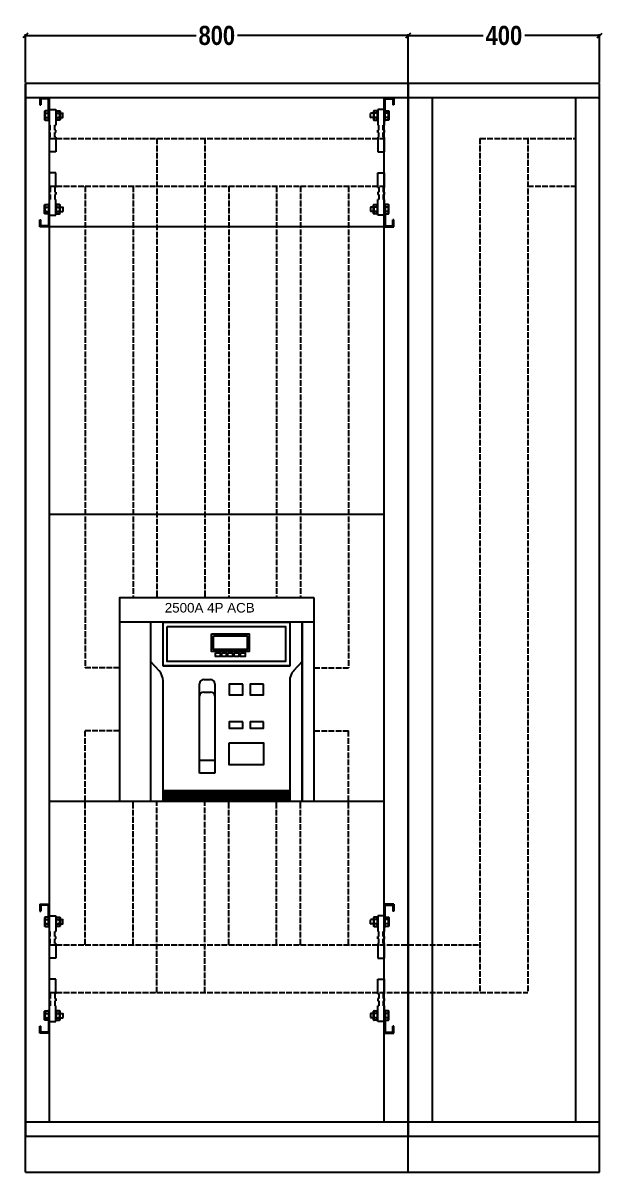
# Model space of a CAD drawing. Header units: millimetres. Extents: x -5 to 1205, y -75 to 6326.
# Drawn here: x -5 to 1205, y -75 to 2326 of the extents above; entities that cross this region are included whole.
import ezdxf

# ---------------------------------------------------------------- set-up
doc = ezdxf.new("R2010")
doc.units = ezdxf.units.MM
doc.header["$MEASUREMENT"] = 0
doc.linetypes.add('ACAD_ISO02W100', pattern=[15, 12, -3])
doc.styles.add('ANB', font='ARIALNB.TTF')
doc.styles.get("Standard").update_dxf_attribs({"font": 'arial.ttf'})
doc.dimstyles.new('ARULLAIYA', dxfattribs={"dimtxt": 20, "dimasz": 10, "dimexe": 3, "dimexo": 2, "dimgap": 7, "dimtad": 0, "dimdec": 0, "dimzin": 0, "dimdsep": 46, "dimtxsty": 'ANB', "dimblk": 'OBLIQUE', "dimcen": 0.09, "dimadec": 0, "dimazin": 0, "dimtfac": 1, "dimtdec": 0, "dimtofl": 0, "dimtmove": 0, "dimatfit": 3, "dimldrblk": 'OBLIQUE', "dimfxl": 1, "dimtolj": 1, "dimtzin": 0, "dimarcsym": 1})

# ---------------------------------------------------------------- blocks, each defined once
blk = doc.blocks.new('_Oblique')
at = {"color": 0, "linetype": 'ByBlock', "lineweight": -2}
blk.add_line((-0.5, -0.5), (0.5, 0.5), dxfattribs=at)
blk = doc.blocks.new('*D1')
at = {"color": 0, "lineweight": -2, "transparency": 16777216}
for p, q in [((0, 2202), (0, 2303)), ((0, 2300), (356.8, 2300)), ((800, 2300), (443.2, 2300)), ((800, 2202), (800, 2303))]:
    blk.add_line(p, q, dxfattribs=at)
at = {"layer": 'Defpoints', "color": 0, "transparency": 16777216}
for p in [(800, 2300), (0, 2200), (800, 2200)]:
    blk.add_point(p, dxfattribs=at)
at = {"color": 0, "lineweight": -2, "transparency": 16777216, "xscale": 10, "yscale": 10, "zscale": 10, "rotation": 180}
blk.add_blockref('_Oblique', (0, 2300), dxfattribs=at)
at = {"color": 0, "lineweight": -2, "transparency": 16777216, "xscale": 10, "yscale": 10, "zscale": 10}
blk.add_blockref('_Oblique', (800, 2300), dxfattribs=at)
at = {"color": 0, "transparency": 16777216, "insert": (400, 2300), "char_height": 40, "attachment_point": 5, "style": 'ANB'}
blk.add_mtext('\\A1;800', dxfattribs=at)
blk = doc.blocks.new('*D2')
at = {"color": 0, "lineweight": -2, "transparency": 16777216}
for p, q in [((0, 2202), (0, 2303)), ((0, 2300), (356.8, 2300)), ((800, 2300), (443.2, 2300)), ((800, 2202), (800, 2303))]:
    blk.add_line(p, q, dxfattribs=at)
at = {"layer": 'Defpoints', "color": 0, "transparency": 16777216}
for p in [(800, 2300), (0, 2200), (800, 2200)]:
    blk.add_point(p, dxfattribs=at)
at = {"color": 0, "lineweight": -2, "transparency": 16777216, "xscale": 10, "yscale": 10, "zscale": 10, "rotation": 180}
blk.add_blockref('_Oblique', (0, 2300), dxfattribs=at)
at = {"color": 0, "lineweight": -2, "transparency": 16777216, "xscale": 10, "yscale": 10, "zscale": 10}
blk.add_blockref('_Oblique', (800, 2300), dxfattribs=at)
at = {"color": 0, "transparency": 16777216, "insert": (400, 2300), "char_height": 40, "attachment_point": 5, "style": 'ANB'}
blk.add_mtext('\\A1;800', dxfattribs=at)
blk = doc.blocks.new('*D3')
at = {"color": 0, "lineweight": -2, "transparency": 16777216}
for p, q in [((800, 2202), (800, 2303)), ((800, 2300), (956.3, 2300)), ((1200, 2300), (1043.7, 2300)), ((1200, 2202), (1200, 2303))]:
    blk.add_line(p, q, dxfattribs=at)
at = {"layer": 'Defpoints', "color": 0, "transparency": 16777216}
for p in [(1200, 2300), (800, 2200), (1200, 2200)]:
    blk.add_point(p, dxfattribs=at)
at = {"color": 0, "lineweight": -2, "transparency": 16777216, "xscale": 10, "yscale": 10, "zscale": 10, "rotation": 180}
blk.add_blockref('_Oblique', (800, 2300), dxfattribs=at)
at = {"color": 0, "lineweight": -2, "transparency": 16777216, "xscale": 10, "yscale": 10, "zscale": 10}
blk.add_blockref('_Oblique', (1200, 2300), dxfattribs=at)
at = {"color": 0, "transparency": 16777216, "insert": (1000, 2300), "char_height": 40, "attachment_point": 5, "style": 'ANB'}
blk.add_mtext('\\A1;400', dxfattribs=at)
blk = doc.blocks.new('*D4')
at = {"color": 0, "lineweight": -2, "transparency": 16777216}
for p, q in [((800, 2202), (800, 2303)), ((800, 2300), (956.3, 2300)), ((1200, 2300), (1043.7, 2300)), ((1200, 2202), (1200, 2303))]:
    blk.add_line(p, q, dxfattribs=at)
at = {"layer": 'Defpoints', "color": 0, "transparency": 16777216}
for p in [(1200, 2300), (800, 2200), (1200, 2200)]:
    blk.add_point(p, dxfattribs=at)
at = {"color": 0, "lineweight": -2, "transparency": 16777216, "xscale": 10, "yscale": 10, "zscale": 10, "rotation": 180}
blk.add_blockref('_Oblique', (800, 2300), dxfattribs=at)
at = {"color": 0, "lineweight": -2, "transparency": 16777216, "xscale": 10, "yscale": 10, "zscale": 10}
blk.add_blockref('_Oblique', (1200, 2300), dxfattribs=at)
at = {"color": 0, "transparency": 16777216, "insert": (1000, 2300), "char_height": 40, "attachment_point": 5, "style": 'ANB'}
blk.add_mtext('\\A1;400', dxfattribs=at)

msp = doc.modelspace()

# ---------------------------------------------------------------- linework, layer by layer
for p, q in [((800, 2200), (0, 2200)), ((0, 2200), (0, 0)), ((800, 2200), (0, 2200)), ((0, 2200), (0, 0)), ((0, -75), (0, 2200)), ((800, -75), (800, 2200)), ((1200, 2200), (800, 2200)), ((800, 2200), (800, 0)), ((1200, 2200), (800, 2200)), ((800, 2200), (800, 0)), ((800, -75), (800, 2200)), ((1200, -75), (1200, 2200)), ((800, 2170), (0, 2170)), ((30, 2170), (30, 2155)), ((30, 2170), (50, 2170)), ((48, 2168), (32, 2168)), ((32, 2168), (32, 2155)), ((48, 2120.8), (48, 2168)), ((50, 2170), (50, 30)), ((50, 2170), (50, 2112.4)), ((750, 30), (750, 2170)), ((750, 2170), (750, 2112.4)), ((770, 2170), (750, 2170)), ((752, 2120.8), (752, 2168)), ((752, 2168), (768, 2168)), ((768, 2168), (768, 2155)), ((770, 2170), (770, 2155)), ((1200, 2170), (800, 2170)), ((850, 2170), (850, 30)), ((1150, 30), (1150, 2170)), ((30, 2155), (32, 2155)), ((41, 2142.5), (40.2, 2141.9)), ((40.2, 2141.9), (40.2, 2124)), ((40.9, 2142.2), (40.9, 2123.8)), ((48, 2142.7), (41.4, 2142.7)), ((42, 2137.6), (50, 2137.6)), ((50, 2145.6), (63.5, 2145.6)), ((63.5, 2145.6), (63.5, 2112.4)), ((64.3, 2142.5), (63.5, 2141.9)), ((63.5, 2137.6), (78, 2137.6)), ((64.2, 2142.2), (64.2, 2123.8)), ((64.7, 2142.7), (71.3, 2142.7)), ((71.7, 2142.5), (72.4, 2141.9)), ((71.8, 2142.2), (71.8, 2123.8)), ((72.4, 2141.9), (72.4, 2124)), ((736.5, 2137.6), (722, 2137.6)), ((728.3, 2142.5), (727.6, 2141.9)), ((727.6, 2141.9), (727.6, 2124)), ((728.2, 2142.2), (728.2, 2123.8)), ((735.3, 2142.7), (728.7, 2142.7)), ((735.7, 2142.5), (736.5, 2141.9)), ((735.8, 2142.2), (735.8, 2123.8)), ((736.5, 2145.6), (736.5, 2112.4)), ((750, 2145.6), (736.5, 2145.6)), ((758, 2137.6), (750, 2137.6)), ((752, 2142.7), (758.6, 2142.7)), ((759, 2142.5), (759.8, 2141.9)), ((759.1, 2142.2), (759.1, 2123.8)), ((759.8, 2141.9), (759.8, 2124)), ((770, 2155), (768, 2155)), ((41, 2123.4), (40.2, 2124)), ((41.4, 2123.3), (48, 2123.3)), ((42, 2128.4), (50, 2128.4)), ((50, 2120.8), (48, 2120.8)), ((63.5, 2128.4), (78, 2128.4)), ((64.3, 2123.4), (63.5, 2124)), ((71.3, 2123.3), (64.7, 2123.3)), ((71.7, 2123.4), (72.4, 2124)), ((78.5, 2128.9), (78.5, 2137.1)), ((721.5, 2128.9), (721.5, 2137.1)), ((736.5, 2128.4), (722, 2128.4)), ((728.3, 2123.4), (727.6, 2124)), ((728.7, 2123.3), (735.3, 2123.3)), ((735.7, 2123.4), (736.5, 2124)), ((758, 2128.4), (750, 2128.4)), ((750, 2120.8), (752, 2120.8)), ((758.6, 2123.3), (752, 2123.3)), ((759, 2123.4), (759.8, 2124)), ((52, 2112.4), (50, 2112.4)), ((50, 2102.4), (52, 2102.4)), ((50, 2102.4), (50, 2097.4)), ((52, 2097.4), (50, 2097.4)), ((52, 2102.4), (52, 2112.4)), ((52, 2087.4), (52, 2097.4)), ((61.5, 2102.4), (61.5, 2112.4)), ((61.5, 2112.4), (63.5, 2112.4)), ((63.5, 2102.4), (61.5, 2102.4)), ((61.5, 2087.4), (61.5, 2097.4)), ((61.5, 2097.4), (63.5, 2097.4)), ((63.5, 2097.4), (63.5, 2102.4)), ((738.5, 2112.4), (736.5, 2112.4)), ((736.5, 2097.4), (736.5, 2102.4)), ((736.5, 2102.4), (738.5, 2102.4)), ((738.5, 2097.4), (736.5, 2097.4)), ((738.5, 2102.4), (738.5, 2112.4)), ((738.5, 2087.4), (738.5, 2097.4)), ((748, 2102.4), (748, 2112.4)), ((748, 2112.4), (750, 2112.4)), ((750, 2102.4), (748, 2102.4)), ((748, 2087.4), (748, 2097.4)), ((748, 2097.4), (750, 2097.4)), ((750, 2102.4), (750, 2097.4)), ((50, 2087.4), (52, 2087.4)), ((50, 2087.4), (50, 2056.7)), ((63.5, 2087.4), (61.5, 2087.4)), ((63.5, 2087.4), (63.5, 2056.7)), ((736.5, 2087.4), (736.5, 2056.7)), ((736.5, 2087.4), (738.5, 2087.4)), ((750, 2087.4), (748, 2087.4)), ((750, 2087.4), (750, 2056.7)), ((63.5, 2056.7), (50, 2056.7)), ((736.5, 2056.7), (750, 2056.7)), ((63.5, 2013.3), (50, 2013.3)), ((50, 2013.3), (50, 1982.6)), ((63.5, 1982.6), (63.5, 2013.3)), ((736.5, 1982.6), (736.5, 2013.3)), ((736.5, 2013.3), (750, 2013.3)), ((750, 2013.3), (750, 1982.6)), ((50, 1982.6), (52, 1982.6)), ((52, 1972.6), (50, 1972.6)), ((50, 1972.6), (50, 1967.6)), ((52, 1982.6), (52, 1972.6)), ((63.5, 1982.6), (61.5, 1982.6)), ((61.5, 1982.6), (61.5, 1972.6)), ((61.5, 1972.6), (63.5, 1972.6)), ((63.5, 1972.6), (63.5, 1967.6)), ((736.5, 1982.6), (738.5, 1982.6)), ((736.5, 1972.6), (736.5, 1967.6)), ((738.5, 1972.6), (736.5, 1972.6)), ((738.5, 1982.6), (738.5, 1972.6)), ((750, 1982.6), (748, 1982.6)), ((748, 1982.6), (748, 1972.6)), ((748, 1972.6), (750, 1972.6)), ((750, 1972.6), (750, 1967.6)), ((41, 1946.6), (40.2, 1946)), ((40.2, 1928.1), (40.2, 1946)), ((40.9, 1927.8), (40.9, 1946.2)), ((41.4, 1946.7), (48, 1946.7)), ((48, 1949.2), (48, 1902)), ((50, 1949.2), (48, 1949.2)), ((50, 1967.6), (52, 1967.6)), ((52, 1957.6), (50, 1957.6)), ((50, 1957.6), (50, 1900)), ((52, 1967.6), (52, 1957.6)), ((63.5, 1967.6), (61.5, 1967.6)), ((61.5, 1967.6), (61.5, 1957.6)), ((61.5, 1957.6), (63.5, 1957.6)), ((63.5, 1924.4), (63.5, 1957.6)), ((64.3, 1946.6), (63.5, 1946)), ((64.2, 1927.8), (64.2, 1946.2)), ((71.3, 1946.7), (64.7, 1946.7)), ((71.7, 1946.6), (72.4, 1946)), ((71.8, 1927.8), (71.8, 1946.2)), ((72.4, 1928.1), (72.4, 1946)), ((728.3, 1946.6), (727.6, 1946)), ((727.6, 1928.1), (727.6, 1946)), ((728.2, 1927.8), (728.2, 1946.2)), ((728.7, 1946.7), (735.3, 1946.7)), ((735.7, 1946.6), (736.5, 1946)), ((735.8, 1927.8), (735.8, 1946.2)), ((736.5, 1967.6), (738.5, 1967.6)), ((736.5, 1924.4), (736.5, 1957.6)), ((738.5, 1957.6), (736.5, 1957.6)), ((738.5, 1967.6), (738.5, 1957.6)), ((750, 1967.6), (748, 1967.6)), ((748, 1967.6), (748, 1957.6)), ((748, 1957.6), (750, 1957.6)), ((750, 1957.6), (750, 1900)), ((750, 1949.2), (752, 1949.2)), ((752, 1949.2), (752, 1902)), ((758.6, 1946.7), (752, 1946.7)), ((759, 1946.6), (759.8, 1946)), ((759.1, 1927.8), (759.1, 1946.2)), ((759.8, 1928.1), (759.8, 1946)), ((41, 1927.5), (40.2, 1928.1)), ((48, 1927.3), (41.4, 1927.3)), ((42, 1941.6), (50, 1941.6)), ((42, 1932.4), (50, 1932.4)), ((50, 1924.4), (63.5, 1924.4)), ((63.5, 1941.6), (78, 1941.6)), ((63.5, 1932.4), (78, 1932.4)), ((64.3, 1927.5), (63.5, 1928.1)), ((64.7, 1927.3), (71.3, 1927.3)), ((71.7, 1927.5), (72.4, 1928.1)), ((78.5, 1941.1), (78.5, 1932.9)), ((721.5, 1941.1), (721.5, 1932.9)), ((736.5, 1941.6), (722, 1941.6)), ((736.5, 1932.4), (722, 1932.4)), ((728.3, 1927.5), (727.6, 1928.1)), ((735.3, 1927.3), (728.7, 1927.3)), ((735.7, 1927.5), (736.5, 1928.1)), ((750, 1924.4), (736.5, 1924.4)), ((758, 1941.6), (750, 1941.6)), ((758, 1932.4), (750, 1932.4)), ((752, 1927.3), (758.6, 1927.3)), ((759, 1927.5), (759.8, 1928.1)), ((30, 1900), (30, 1915)), ((30, 1915), (32, 1915)), ((50, 1900), (30, 1900)), ((32, 1902), (32, 1915)), ((48, 1902), (32, 1902)), ((750, 1900), (50, 1900)), ((750, 1900), (770, 1900)), ((752, 1902), (768, 1902)), ((768, 1902), (768, 1915)), ((770, 1915), (768, 1915)), ((770, 1900), (770, 1915)), ((50, 1300), (750, 1300)), ((603.5, 1074), (196.5, 1074)), ((261.5, 1074), (261.5, 700)), ((287.7, 1074), (552.3, 1074)), ((578.5, 1074), (578.5, 700)), ((578.5, 700), (578.5, 1074)), ((261.5, 991.6), (279.4, 972.5)), ((578.5, 991.6), (560.6, 972.5)), ((287.7, 982.8), (552.3, 982.8)), ((287.7, 700), (287.7, 951.6)), ((364.2, 758.6), (364.2, 945.3)), ((372.9, 954.1), (387.2, 954.1)), ((395.9, 945.3), (395.9, 758.6)), ((552.3, 951.6), (552.3, 700)), ((372.9, 927.9), (387.2, 927.9)), ((395.9, 784.7), (364.2, 784.7)), ((395.9, 758.6), (364.2, 758.6)), ((552.3, 721.8), (287.7, 721.8)), ((50, 700), (750, 700)), ((552.3, 719.6), (287.7, 719.6)), ((552.3, 719.6), (287.7, 719.6)), ((552.3, 717.4), (287.7, 717.4)), ((552.3, 715.3), (287.7, 715.3)), ((552.3, 713.1), (287.7, 713.1)), ((552.3, 710.9), (287.7, 710.9)), ((552.3, 708.7), (287.7, 708.7)), ((552.3, 706.5), (287.7, 706.5)), ((552.3, 704.4), (287.7, 704.4)), ((552.3, 702.2), (287.7, 702.2)), ((30, 485), (30, 470)), ((30, 485), (50, 485)), ((48, 483), (32, 483)), ((32, 483), (32, 470)), ((48, 435.8), (48, 483)), ((50, 485), (50, 427.4)), ((750, 485), (750, 427.4)), ((770, 485), (750, 485)), ((752, 435.8), (752, 483)), ((752, 483), (768, 483)), ((768, 483), (768, 470)), ((770, 485), (770, 470)), ((30, 470), (32, 470)), ((41, 457.5), (40.2, 456.9)), ((40.2, 456.9), (40.2, 439)), ((40.9, 457.2), (40.9, 438.8)), ((48, 457.7), (41.4, 457.7)), ((50, 460.6), (63.5, 460.6)), ((63.5, 460.6), (63.5, 427.4)), ((64.3, 457.5), (63.5, 456.9)), ((64.2, 457.2), (64.2, 438.8)), ((64.7, 457.7), (71.3, 457.7)), ((71.7, 457.5), (72.4, 456.9)), ((71.8, 457.2), (71.8, 438.8)), ((72.4, 456.9), (72.4, 439)), ((728.3, 457.5), (727.6, 456.9)), ((727.6, 456.9), (727.6, 439)), ((728.2, 457.2), (728.2, 438.8)), ((735.3, 457.7), (728.7, 457.7)), ((735.7, 457.5), (736.5, 456.9)), ((735.8, 457.2), (735.8, 438.8)), ((736.5, 460.6), (736.5, 427.4)), ((750, 460.6), (736.5, 460.6)), ((752, 457.7), (758.6, 457.7)), ((759, 457.5), (759.8, 456.9)), ((759.1, 457.2), (759.1, 438.8)), ((759.8, 456.9), (759.8, 439)), ((770, 470), (768, 470)), ((41, 438.4), (40.2, 439)), ((41.4, 438.3), (48, 438.3)), ((42, 452.6), (50, 452.6)), ((42, 443.4), (50, 443.4)), ((50, 435.8), (48, 435.8)), ((63.5, 452.6), (78, 452.6)), ((63.5, 443.4), (78, 443.4)), ((64.3, 438.4), (63.5, 439)), ((71.3, 438.3), (64.7, 438.3)), ((71.7, 438.4), (72.4, 439)), ((78.5, 443.9), (78.5, 452.1)), ((721.5, 443.9), (721.5, 452.1)), ((736.5, 452.6), (722, 452.6)), ((736.5, 443.4), (722, 443.4)), ((728.3, 438.4), (727.6, 439)), ((728.7, 438.3), (735.3, 438.3)), ((735.7, 438.4), (736.5, 439)), ((758, 452.6), (750, 452.6)), ((758, 443.4), (750, 443.4)), ((750, 435.8), (752, 435.8)), ((758.6, 438.3), (752, 438.3)), ((759, 438.4), (759.8, 439)), ((52, 427.4), (50, 427.4)), ((50, 417.4), (52, 417.4)), ((50, 417.4), (50, 412.4)), ((52, 412.4), (50, 412.4)), ((52, 417.4), (52, 427.4)), ((52, 402.4), (52, 412.4)), ((61.5, 417.4), (61.5, 427.4)), ((61.5, 427.4), (63.5, 427.4)), ((63.5, 417.4), (61.5, 417.4)), ((61.5, 402.4), (61.5, 412.4)), ((61.5, 412.4), (63.5, 412.4)), ((63.5, 412.4), (63.5, 417.4)), ((738.5, 427.4), (736.5, 427.4)), ((736.5, 412.4), (736.5, 417.4)), ((736.5, 417.4), (738.5, 417.4)), ((738.5, 412.4), (736.5, 412.4)), ((738.5, 417.4), (738.5, 427.4)), ((738.5, 402.4), (738.5, 412.4)), ((748, 417.4), (748, 427.4)), ((748, 427.4), (750, 427.4)), ((750, 417.4), (748, 417.4)), ((748, 402.4), (748, 412.4)), ((748, 412.4), (750, 412.4)), ((750, 417.4), (750, 412.4)), ((50, 402.4), (52, 402.4)), ((50, 402.4), (50, 371.7)), ((63.5, 402.4), (61.5, 402.4)), ((63.5, 402.4), (63.5, 371.7)), ((736.5, 402.4), (736.5, 371.7)), ((736.5, 402.4), (738.5, 402.4)), ((750, 402.4), (748, 402.4)), ((750, 402.4), (750, 371.7)), ((63.5, 371.7), (50, 371.7)), ((736.5, 371.7), (750, 371.7)), ((63.5, 328.3), (50, 328.3)), ((50, 328.3), (50, 297.6)), ((63.5, 297.6), (63.5, 328.3)), ((736.5, 297.6), (736.5, 328.3)), ((736.5, 328.3), (750, 328.3)), ((750, 328.3), (750, 297.6)), ((50, 297.6), (52, 297.6)), ((52, 297.6), (52, 287.6)), ((63.5, 297.6), (61.5, 297.6)), ((61.5, 297.6), (61.5, 287.6)), ((736.5, 297.6), (738.5, 297.6)), ((738.5, 297.6), (738.5, 287.6)), ((750, 297.6), (748, 297.6)), ((748, 297.6), (748, 287.6)), ((48, 264.2), (48, 217)), ((50, 264.2), (48, 264.2)), ((52, 287.6), (50, 287.6)), ((50, 287.6), (50, 282.6)), ((50, 282.6), (52, 282.6)), ((52, 272.6), (50, 272.6)), ((50, 272.6), (50, 215)), ((52, 282.6), (52, 272.6)), ((61.5, 287.6), (63.5, 287.6)), ((63.5, 282.6), (61.5, 282.6)), ((61.5, 282.6), (61.5, 272.6)), ((61.5, 272.6), (63.5, 272.6)), ((63.5, 287.6), (63.5, 282.6)), ((63.5, 239.4), (63.5, 272.6)), ((736.5, 287.6), (736.5, 282.6)), ((738.5, 287.6), (736.5, 287.6)), ((736.5, 282.6), (738.5, 282.6)), ((736.5, 239.4), (736.5, 272.6)), ((738.5, 272.6), (736.5, 272.6)), ((738.5, 282.6), (738.5, 272.6)), ((748, 287.6), (750, 287.6)), ((750, 282.6), (748, 282.6)), ((748, 282.6), (748, 272.6)), ((748, 272.6), (750, 272.6)), ((750, 287.6), (750, 282.6)), ((750, 272.6), (750, 215)), ((750, 264.2), (752, 264.2)), ((752, 264.2), (752, 217)), ((41, 261.6), (40.2, 261)), ((40.2, 243.1), (40.2, 261)), ((41, 242.5), (40.2, 243.1)), ((40.9, 242.8), (40.9, 261.2)), ((41.4, 261.7), (48, 261.7)), ((48, 242.3), (41.4, 242.3)), ((42, 256.6), (50, 256.6)), ((42, 247.4), (50, 247.4)), ((64.3, 261.6), (63.5, 261)), ((63.5, 256.6), (78, 256.6)), ((63.5, 247.4), (78, 247.4)), ((64.3, 242.5), (63.5, 243.1)), ((64.2, 242.8), (64.2, 261.2)), ((71.3, 261.7), (64.7, 261.7)), ((64.7, 242.3), (71.3, 242.3)), ((71.7, 261.6), (72.4, 261)), ((71.7, 242.5), (72.4, 243.1)), ((71.8, 242.8), (71.8, 261.2)), ((72.4, 243.1), (72.4, 261)), ((78.5, 256.1), (78.5, 247.9)), ((721.5, 256.1), (721.5, 247.9)), ((736.5, 256.6), (722, 256.6)), ((736.5, 247.4), (722, 247.4)), ((728.3, 261.6), (727.6, 261)), ((727.6, 243.1), (727.6, 261)), ((728.3, 242.5), (727.6, 243.1)), ((728.2, 242.8), (728.2, 261.2)), ((728.7, 261.7), (735.3, 261.7)), ((735.3, 242.3), (728.7, 242.3)), ((735.7, 261.6), (736.5, 261)), ((735.7, 242.5), (736.5, 243.1)), ((735.8, 242.8), (735.8, 261.2)), ((758, 256.6), (750, 256.6)), ((758, 247.4), (750, 247.4)), ((758.6, 261.7), (752, 261.7)), ((752, 242.3), (758.6, 242.3)), ((759, 261.6), (759.8, 261)), ((759, 242.5), (759.8, 243.1)), ((759.1, 242.8), (759.1, 261.2)), ((759.8, 243.1), (759.8, 261)), ((30, 215), (30, 230)), ((30, 230), (32, 230)), ((32, 217), (32, 230)), ((48, 217), (32, 217)), ((50, 239.4), (63.5, 239.4)), ((750, 239.4), (736.5, 239.4)), ((752, 217), (768, 217)), ((768, 217), (768, 230)), ((770, 230), (768, 230)), ((770, 215), (770, 230)), ((50, 215), (30, 215)), ((750, 215), (770, 215)), ((0, 30), (800, 30)), ((800, 30), (1200, 30)), ((0, 0), (800, 0)), ((800, 0), (1200, 0)), ((0, -75), (800, -75)), ((800, -75), (1200, -75))]:
    msp.add_line(p, q)
at = {"color": 3, "linetype": 'ACAD_ISO02W100'}
for p, q in [((50, 2085), (750, 2085)), ((275, 2085), (275, 1125)), ((375, 2085), (375, 1125)), ((950, 2085), (950, 300)), ((950, 2085), (1150, 2085)), ((1050, 2085), (1050, 300)), ((50, 1985), (750, 1985)), ((125, 1985), (125, 978.3)), ((225, 1985), (225, 1125)), ((425, 1985), (425, 1125)), ((525, 1985), (525, 1125)), ((575, 1985), (575, 1125)), ((675, 1985), (675, 978.3)), ((1050, 1985), (1150, 1985)), ((196.5, 978.3), (125, 978.3)), ((603.5, 978.3), (675, 978.3)), ((125, 400), (125, 846.7)), ((196.5, 846.7), (125, 846.7)), ((603.5, 846.7), (675, 846.7)), ((675, 400), (675, 846.7)), ((225, 400), (225, 700)), ((275, 300), (275, 700)), ((375, 300), (375, 700)), ((425, 400), (425, 700)), ((525, 400), (525, 700)), ((575, 400), (575, 700)), ((50, 400), (950, 400)), ((50, 300), (1050, 300))]:
    msp.add_line(p, q, dxfattribs=at)
for points in [[(603.5, 1125), (196.5, 1125), (196.5, 700), (603.5, 700)], [(287.7, 1074), (552.3, 1074), (552.3, 982.8), (287.7, 982.8)], [(296.4, 1065.3), (543.6, 1065.3), (543.6, 991.6), (296.4, 991.6)], [(388.9, 1049.6), (467.8, 1049.6), (467.8, 1012.9), (388.9, 1012.9)], [(393.2, 1045.2), (463.5, 1045.2), (463.5, 1017.3), (393.2, 1017.3)], [(397.2, 1010.3), (406.8, 1010.3), (406.8, 1002.5), (397.2, 1002.5)], [(410.2, 1010.3), (419.8, 1010.3), (419.8, 1002.5), (410.2, 1002.5)], [(423.3, 1010.3), (432.9, 1010.3), (432.9, 1002.5), (423.3, 1002.5)], [(436.4, 1010.3), (446, 1010.3), (446, 1002.5), (436.4, 1002.5)], [(449.5, 1010.3), (459.1, 1010.3), (459.1, 1002.5), (449.5, 1002.5)], [(454.1, 944.5), (426.1, 944.5), (426.1, 922.5), (454.1, 922.5)], [(497.5, 944.5), (469.5, 944.5), (469.5, 922.5), (497.5, 922.5)], [(454.1, 866), (426.1, 866), (426.1, 852.7), (454.1, 852.7)], [(497.5, 866), (469.5, 866), (469.5, 852.7), (497.5, 852.7)], [(426.1, 822.1), (497.5, 822.1), (497.5, 775.9), (426.1, 775.9)]]:
    msp.add_lwpolyline(points, close=True)
for centre, radius, start, end in [((41.4, 2142.2), 0.5, 90, 180), ((63.8, 2145.1), 23, 186.9505, 199.1544), ((50.7, 2133), 9.85, 152.128, 207.872), ((64.7, 2142.2), 0.5, 90, 180), ((87.1, 2145.1), 23, 186.9505, 199.1544), ((74, 2133), 9.85, 152.128, 207.872), ((48.9, 2145.1), 23, 340.8456, 353.0495), ((62, 2133), 9.85, 332.128, 27.872), ((71.3, 2142.2), 0.5, 0, 90), ((78, 2137.1), 0.5, 0, 90), ((722, 2137.1), 0.5, 90, 180), ((728.7, 2142.2), 0.5, 90, 180), ((751.1, 2145.1), 23, 186.9505, 199.1544), ((738, 2133), 9.85, 152.128, 207.872), ((712.9, 2145.1), 23, 340.8456, 353.0495), ((726, 2133), 9.85, 332.128, 27.872), ((735.3, 2142.2), 0.5, 0, 90), ((736.2, 2145.1), 23, 340.8456, 353.0495), ((749.3, 2133), 9.85, 332.128, 27.872), ((758.6, 2142.2), 0.5, 0, 90), ((63.8, 2120.8), 23, 160.8456, 173.0495), ((41.4, 2123.8), 0.5, 180, 270), ((87.1, 2120.8), 23, 160.8456, 173.0495), ((64.7, 2123.8), 0.5, 180, 270), ((48.9, 2120.8), 23, 6.9505, 19.1544), ((71.3, 2123.8), 0.5, 270, 0), ((78, 2128.9), 0.5, 270, 0), ((722, 2128.9), 0.5, 180, 270), ((751.1, 2120.8), 23, 160.8456, 173.0495), ((728.7, 2123.8), 0.5, 180, 270), ((712.9, 2120.8), 23, 6.9505, 19.1544), ((735.3, 2123.8), 0.5, 270, 0), ((736.2, 2120.8), 23, 6.9505, 19.1544), ((758.6, 2123.8), 0.5, 270, 0), ((41.4, 1946.2), 0.5, 90, 180), ((63.8, 1949.2), 23, 186.9505, 199.1544), ((64.7, 1946.2), 0.5, 90, 180), ((87.1, 1949.2), 23, 186.9505, 199.1544), ((48.9, 1949.2), 23, 340.8456, 353.0495), ((71.3, 1946.2), 0.5, 0, 90), ((728.7, 1946.2), 0.5, 90, 180), ((751.1, 1949.2), 23, 186.9505, 199.1544), ((712.9, 1949.2), 23, 340.8456, 353.0495), ((735.3, 1946.2), 0.5, 0, 90), ((736.2, 1949.2), 23, 340.8456, 353.0495), ((758.6, 1946.2), 0.5, 0, 90), ((50.7, 1937), 9.85, 152.128, 207.872), ((63.8, 1924.9), 23, 160.8456, 173.0495), ((41.4, 1927.8), 0.5, 180, 270), ((74, 1937), 9.85, 152.128, 207.872), ((87.1, 1924.9), 23, 160.8456, 173.0495), ((64.7, 1927.8), 0.5, 180, 270), ((62, 1937), 9.85, 332.128, 27.872), ((48.9, 1924.9), 23, 6.9505, 19.1544), ((71.3, 1927.8), 0.5, 270, 0), ((78, 1941.1), 0.5, 0, 90), ((78, 1932.9), 0.5, 270, 0), ((722, 1941.1), 0.5, 90, 180), ((722, 1932.9), 0.5, 180, 270), ((738, 1937), 9.85, 152.128, 207.872), ((751.1, 1924.9), 23, 160.8456, 173.0495), ((728.7, 1927.8), 0.5, 180, 270), ((726, 1937), 9.85, 332.128, 27.872), ((712.9, 1924.9), 23, 6.9505, 19.1544), ((735.3, 1927.8), 0.5, 270, 0), ((749.3, 1937), 9.85, 332.128, 27.872), ((736.2, 1924.9), 23, 6.9505, 19.1544), ((758.6, 1927.8), 0.5, 270, 0), ((257.1, 951.6), 30.5, 0, 43.1524), ((582.9, 951.6), 30.5, 136.8476, 180), ((372.9, 945.3), 8.72, 90, 180), ((387.2, 945.3), 8.72, 0, 90), ((372.9, 919.2), 8.72, 90, 180), ((387.2, 919.2), 8.72, 0, 90), ((41.4, 457.2), 0.5, 90, 180), ((63.8, 460.1), 23, 186.9505, 199.1544), ((64.7, 457.2), 0.5, 90, 180), ((87.1, 460.1), 23, 186.9505, 199.1544), ((48.9, 460.1), 23, 340.8456, 353.0495), ((71.3, 457.2), 0.5, 0, 90), ((728.7, 457.2), 0.5, 90, 180), ((751.1, 460.1), 23, 186.9505, 199.1544), ((712.9, 460.1), 23, 340.8456, 353.0495), ((735.3, 457.2), 0.5, 0, 90), ((736.2, 460.1), 23, 340.8456, 353.0495), ((758.6, 457.2), 0.5, 0, 90), ((50.7, 448), 9.85, 152.128, 207.872), ((63.8, 435.8), 23, 160.8456, 173.0495), ((41.4, 438.8), 0.5, 180, 270), ((74, 448), 9.85, 152.128, 207.872), ((87.1, 435.8), 23, 160.8456, 173.0495), ((64.7, 438.8), 0.5, 180, 270), ((62, 448), 9.85, 332.128, 27.872), ((48.9, 435.8), 23, 6.9505, 19.1544), ((71.3, 438.8), 0.5, 270, 0), ((78, 452.1), 0.5, 0, 90), ((78, 443.9), 0.5, 270, 0), ((722, 452.1), 0.5, 90, 180), ((722, 443.9), 0.5, 180, 270), ((738, 448), 9.85, 152.128, 207.872), ((751.1, 435.8), 23, 160.8456, 173.0495), ((728.7, 438.8), 0.5, 180, 270), ((726, 448), 9.85, 332.128, 27.872), ((712.9, 435.8), 23, 6.9505, 19.1544), ((735.3, 438.8), 0.5, 270, 0), ((749.3, 448), 9.85, 332.128, 27.872), ((736.2, 435.8), 23, 6.9505, 19.1544), ((758.6, 438.8), 0.5, 270, 0), ((41.4, 261.2), 0.5, 90, 180), ((63.8, 264.2), 23, 186.9505, 199.1544), ((50.7, 252), 9.85, 152.128, 207.872), ((63.8, 239.9), 23, 160.8456, 173.0495), ((41.4, 242.8), 0.5, 180, 270), ((64.7, 261.2), 0.5, 90, 180), ((87.1, 264.2), 23, 186.9505, 199.1544), ((74, 252), 9.85, 152.128, 207.872), ((87.1, 239.9), 23, 160.8456, 173.0495), ((64.7, 242.8), 0.5, 180, 270), ((48.9, 264.2), 23, 340.8456, 353.0495), ((62, 252), 9.85, 332.128, 27.872), ((48.9, 239.9), 23, 6.9505, 19.1544), ((71.3, 261.2), 0.5, 0, 90), ((71.3, 242.8), 0.5, 270, 0), ((78, 256.1), 0.5, 0, 90), ((78, 247.9), 0.5, 270, 0), ((722, 256.1), 0.5, 90, 180), ((722, 247.9), 0.5, 180, 270), ((728.7, 261.2), 0.5, 90, 180), ((751.1, 264.2), 23, 186.9505, 199.1544), ((738, 252), 9.85, 152.128, 207.872), ((751.1, 239.9), 23, 160.8456, 173.0495), ((728.7, 242.8), 0.5, 180, 270), ((712.9, 264.2), 23, 340.8456, 353.0495), ((726, 252), 9.85, 332.128, 27.872), ((712.9, 239.9), 23, 6.9505, 19.1544), ((735.3, 261.2), 0.5, 0, 90), ((735.3, 242.8), 0.5, 270, 0), ((736.2, 264.2), 23, 340.8456, 353.0495), ((749.3, 252), 9.85, 332.128, 27.872), ((736.2, 239.9), 23, 6.9505, 19.1544), ((758.6, 261.2), 0.5, 0, 90), ((758.6, 242.8), 0.5, 270, 0)]:
    msp.add_arc(centre, radius, start, end)

# ---------------------------------------------------------------- texts
at = {"insert": (282.3, 1114.2), "char_height": 20, "attachment_point": 1}
msp.add_mtext_dynamic_manual_height_columns('\\pxqc;2500A 4P ACB', width=205.842, gutter_width=1, heights=[0], dxfattribs=at)

# ---------------------------------------------------------------- dimensions: what is measured, and where the dimension line sits
at = {"color": 30, "transparency": 33554687}
for base, p1, p2, picture, middle in [((800, 2300), (0, 2200), (800, 2200), '*D1', (400, 2300)), ((800, 2300), (0, 2200), (800, 2200), '*D2', (400, 2300)), ((1200, 2300), (800, 2200), (1200, 2200), '*D3', (1000, 2300)), ((1200, 2300), (800, 2200), (1200, 2200), '*D4', (1000, 2300))]:
    dim = msp.add_linear_dim(base=base, p1=p1, p2=p2, dimstyle='ARULLAIYA', override={"dimtxt": 40}, dxfattribs=at)
    dim.commit()
    dim.dimension.update_dxf_attribs({"geometry": picture, "text_midpoint": middle})

doc.saveas('drawing.dxf')
